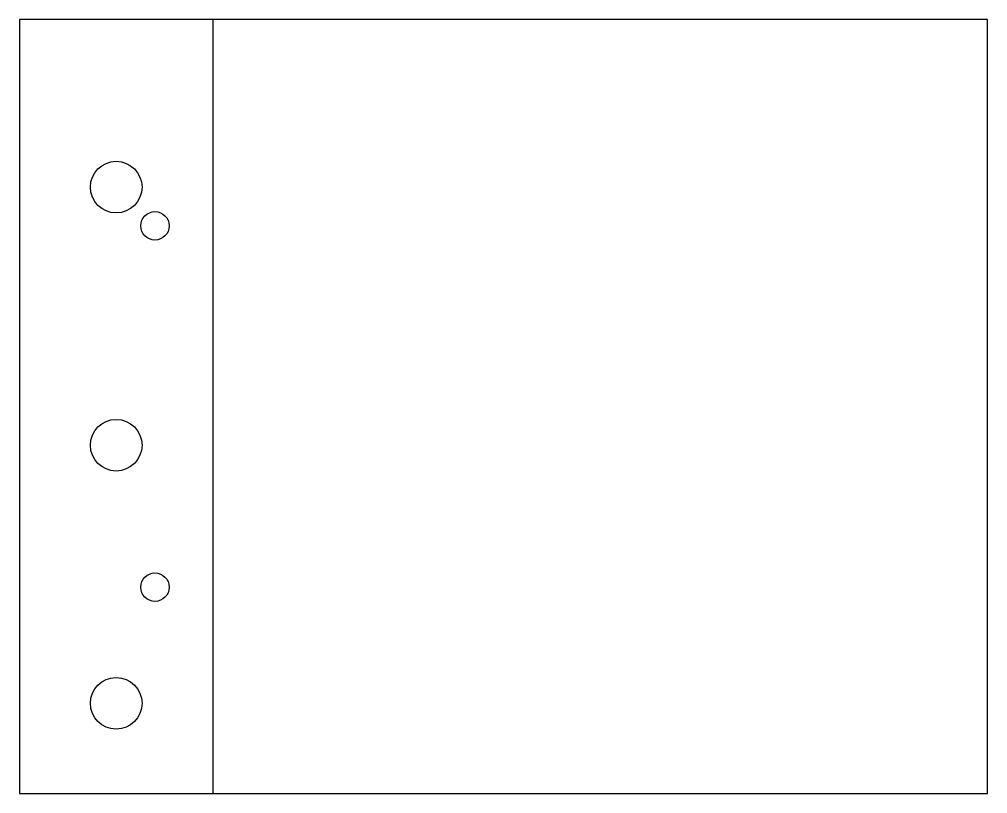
# Model space of a CAD drawing. Header units: metres. Extents: x 0 to 75, y 0 to 60.
import ezdxf

# ---------------------------------------------------------------- set-up
doc = ezdxf.new("R2010")
doc.units = ezdxf.units.M
for name, color, linetype in [('中心线', 3, 'Continuous'), ('孔', 1, 'Continuous'), ('轮廓', 7, 'Continuous')]:
    doc.layers.add(name, color=color, linetype=linetype)

msp = doc.modelspace()

# ---------------------------------------------------------------- linework, layer by layer
at = {"layer": '中心线'}
msp.add_line((15, 0), (15, 60), dxfattribs=at)
at = {"layer": '孔'}
for centre, radius in [((7.5, 47), 2), ((10.5, 44), 1.1), ((7.5, 27), 2), ((10.5, 16), 1.1), ((7.5, 7), 2)]:
    msp.add_circle(centre, radius, dxfattribs=at)
at = {"layer": '轮廓'}
msp.add_lwpolyline([(0, 0), (75, 0), (75, 60), (0, 60)], close=True, dxfattribs=at)

doc.saveas('drawing.dxf')
